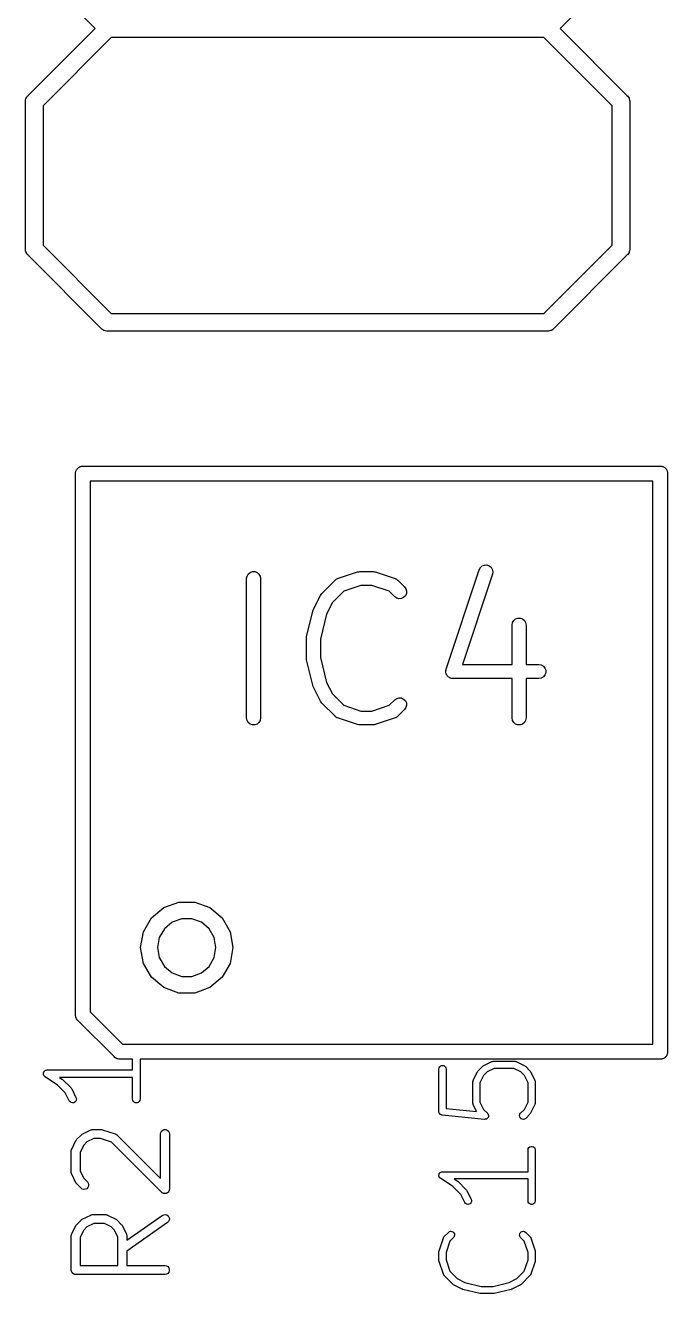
# Model space of a CAD drawing. Extents: x 91 to 202, y -131 to -74.
# Drawn here: x 114.67 to 120.23, y -101.46 to -90.48 of the extents above; entities that cross this region are included whole.
import ezdxf

# ---------------------------------------------------------------- set-up
doc = ezdxf.new("R2010")
doc.units = 0
doc.header["$MEASUREMENT"] = 0
doc.layers.add('BLACK', color=7, linetype='CONTINUOUS')

msp = doc.modelspace()

# ---------------------------------------------------------------- linework, layer by layer
at = {"layer": 'BLACK', "linetype": 'CONTINUOUS'}
for p, q in [((115.272, -90.5128), (114.693, -89.934)), ((119.876, -89.934), (119.297, -90.5128)), ((114.693, -91.0916), (115.272, -90.5128)), ((119.297, -90.5128), (119.876, -91.0916)), ((115.411, -90.589), (114.821, -91.1794)), ((119.158, -90.589), (115.411, -90.589)), ((119.749, -91.1794), (119.158, -90.589)), ((114.668, -91.1411), (114.67, -91.1313)), ((114.669, -91.1511), (114.668, -91.1411)), ((114.668, -92.4145), (114.669, -91.1511)), ((114.67, -91.1313), (114.672, -91.1213)), ((114.672, -91.1213), (114.674, -91.1184)), ((114.674, -91.1184), (114.675, -91.1151)), ((114.675, -91.1151), (114.68, -91.1068)), ((114.68, -91.1068), (114.685, -91.0981)), ((114.685, -91.0981), (114.693, -91.0916)), ((119.876, -91.0916), (119.884, -91.0981)), ((119.884, -91.0981), (119.889, -91.1068)), ((119.889, -91.1068), (119.895, -91.1151)), ((119.895, -91.1151), (119.896, -91.1184)), ((119.896, -91.1184), (119.897, -91.1213)), ((119.897, -91.1213), (119.899, -91.1313)), ((119.899, -91.1313), (119.902, -91.1411)), ((119.902, -91.1411), (119.901, -91.1511)), ((119.901, -91.1511), (119.901, -92.4145)), ((114.821, -91.1794), (114.821, -92.3862)), ((119.748, -92.3862), (119.749, -91.1794)), ((114.668, -92.4245), (114.668, -92.4145)), ((114.67, -92.4343), (114.668, -92.4245)), ((114.672, -92.4443), (114.67, -92.4343)), ((114.674, -92.4472), (114.672, -92.4443)), ((114.675, -92.4505), (114.674, -92.4472)), ((114.68, -92.4588), (114.675, -92.4505)), ((114.685, -92.4675), (114.68, -92.4588)), ((114.693, -92.474), (114.685, -92.4675)), ((115.323, -93.1043), (114.693, -92.474)), ((114.821, -92.3862), (115.411, -92.9766)), ((119.158, -92.9766), (119.748, -92.3862)), ((119.876, -92.474), (119.246, -93.1043)), ((119.884, -92.4675), (119.876, -92.474)), ((119.889, -92.4588), (119.884, -92.4675)), ((119.895, -92.4505), (119.889, -92.4588)), ((119.896, -92.4472), (119.895, -92.4505)), ((119.897, -92.4443), (119.896, -92.4472)), ((119.899, -92.4343), (119.897, -92.4443)), ((119.902, -92.4245), (119.899, -92.4343)), ((119.901, -92.4145), (119.902, -92.4245)), ((115.411, -92.9766), (119.158, -92.9766)), ((115.33, -93.1121), (115.323, -93.1043)), ((115.339, -93.1171), (115.33, -93.1121)), ((115.347, -93.1229), (115.339, -93.1171)), ((115.35, -93.1238), (115.347, -93.1229)), ((115.353, -93.1255), (115.35, -93.1238)), ((115.363, -93.1273), (115.353, -93.1255)), ((115.373, -93.1299), (115.363, -93.1273)), ((115.383, -93.129), (115.373, -93.1299)), ((119.186, -93.129), (115.383, -93.129)), ((119.196, -93.1299), (119.186, -93.129)), ((119.206, -93.1273), (119.196, -93.1299)), ((119.216, -93.1255), (119.206, -93.1273)), ((119.219, -93.1238), (119.216, -93.1255)), ((119.222, -93.1229), (119.219, -93.1238)), ((119.231, -93.1171), (119.222, -93.1229)), ((119.239, -93.1121), (119.231, -93.1171)), ((119.246, -93.1043), (119.239, -93.1121)), ((115.102, -94.3516), (115.104, -94.3463)), ((115.102, -94.3572), (115.102, -94.3516)), ((115.104, -94.3463), (115.105, -94.3407)), ((115.105, -94.3407), (115.108, -94.3359)), ((115.108, -94.3359), (115.11, -94.3306)), ((115.11, -94.3306), (115.113, -94.3262)), ((115.113, -94.3262), (115.116, -94.3214)), ((115.116, -94.3214), (115.121, -94.3177)), ((115.121, -94.3177), (115.124, -94.3134)), ((115.124, -94.3134), (115.129, -94.3106)), ((115.129, -94.3106), (115.133, -94.307)), ((115.133, -94.307), (115.139, -94.305)), ((115.139, -94.305), (115.144, -94.3022)), ((115.144, -94.3022), (115.149, -94.3012)), ((115.149, -94.3012), (115.155, -94.2993)), ((115.155, -94.2993), (115.16, -94.2993)), ((115.16, -94.2993), (115.16, -94.2993)), ((115.16, -94.2993), (120.171, -94.2993)), ((120.171, -94.2993), (120.177, -94.2993)), ((120.171, -94.2993), (120.171, -94.2993)), ((120.177, -94.2993), (120.182, -94.3012)), ((120.182, -94.3012), (120.188, -94.3022)), ((120.188, -94.3022), (120.193, -94.305)), ((120.193, -94.305), (120.198, -94.307)), ((120.198, -94.307), (120.202, -94.3106)), ((120.202, -94.3106), (120.207, -94.3134)), ((120.207, -94.3134), (120.211, -94.3177)), ((120.211, -94.3177), (120.215, -94.3214)), ((120.215, -94.3214), (120.218, -94.3262)), ((120.218, -94.3262), (120.222, -94.3306)), ((120.222, -94.3306), (120.223, -94.3359)), ((120.223, -94.3359), (120.226, -94.3407)), ((120.226, -94.3407), (120.227, -94.3463)), ((120.227, -94.3463), (120.229, -94.3516)), ((120.229, -94.3516), (120.229, -94.3572)), ((115.102, -99.0425), (115.102, -94.3572)), ((115.102, -94.3572), (115.102, -94.3572)), ((115.229, -94.4263), (115.229, -99.019)), ((120.102, -94.4263), (115.229, -94.4263)), ((120.102, -99.2993), (120.102, -94.4263)), ((120.229, -94.3572), (120.229, -94.3572)), ((120.229, -94.3572), (120.229, -99.3684)), ((116.598, -95.2312), (116.614, -95.2177)), ((116.614, -95.2177), (116.634, -95.2105)), ((116.634, -95.2105), (116.655, -95.2105)), ((116.655, -95.2105), (116.674, -95.2177)), ((116.674, -95.2177), (116.69, -95.2312)), ((117.372, -95.2702), (117.544, -95.2127)), ((117.544, -95.2127), (117.554, -95.2113)), ((117.554, -95.2113), (117.564, -95.2096)), ((117.564, -95.2096), (117.678, -95.2096)), ((117.678, -95.2096), (117.688, -95.2113)), ((117.688, -95.2113), (117.698, -95.2127)), ((117.698, -95.2127), (117.87, -95.2702)), ((118.311, -96.0552), (118.598, -95.1934)), ((118.598, -95.1934), (118.608, -95.175)), ((118.608, -95.175), (118.624, -95.1611)), ((118.624, -95.1611), (118.643, -95.1534)), ((118.643, -95.1534), (118.664, -95.1528)), ((118.664, -95.1528), (118.684, -95.1594)), ((118.684, -95.1594), (118.7, -95.1725)), ((118.7, -95.1725), (118.711, -95.1903)), ((118.711, -95.1903), (118.715, -95.2108)), ((118.715, -95.2108), (118.712, -95.2316)), ((116.584, -95.2699), (116.588, -95.2493)), ((116.584, -96.4764), (116.584, -95.2699)), ((116.588, -95.2493), (116.598, -95.2312)), ((116.69, -95.2312), (116.701, -95.2493)), ((116.701, -95.2493), (116.705, -95.2699)), ((116.705, -95.2699), (116.705, -96.4764)), ((117.234, -95.3996), (117.349, -95.2847)), ((117.349, -95.2847), (117.351, -95.2827)), ((117.351, -95.2827), (117.354, -95.2801)), ((117.354, -95.2801), (117.36, -95.2768)), ((117.36, -95.2768), (117.366, -95.2727)), ((117.366, -95.2727), (117.369, -95.2718)), ((117.369, -95.2718), (117.372, -95.2702)), ((117.573, -95.3303), (117.424, -95.3801)), ((117.669, -95.3303), (117.573, -95.3303)), ((117.818, -95.3801), (117.669, -95.3303)), ((117.87, -95.2702), (117.873, -95.2718)), ((117.873, -95.2718), (117.876, -95.2727)), ((117.876, -95.2727), (117.882, -95.2768)), ((117.882, -95.2768), (117.888, -95.2801)), ((117.888, -95.2801), (117.891, -95.2827)), ((117.891, -95.2827), (117.893, -95.2847)), ((117.893, -95.2847), (117.951, -95.3422)), ((118.712, -95.2316), (118.452, -96.014)), ((117.165, -95.5302), (117.222, -95.4153)), ((117.222, -95.4153), (117.228, -95.4076)), ((117.228, -95.4076), (117.234, -95.3996)), ((117.424, -95.3801), (117.326, -95.478)), ((117.866, -95.4275), (117.818, -95.3801)), ((117.883, -95.4395), (117.866, -95.4275)), ((117.903, -95.4449), (117.883, -95.4395)), ((117.924, -95.4431), (117.903, -95.4449)), ((117.943, -95.4343), (117.924, -95.4431)), ((117.958, -95.4195), (117.943, -95.4343)), ((117.951, -95.3422), (117.963, -95.3594)), ((117.967, -95.4005), (117.958, -95.4195)), ((117.963, -95.3594), (117.968, -95.3796)), ((117.968, -95.3796), (117.967, -95.4005)), ((117.103, -95.7724), (117.16, -95.5426)), ((117.16, -95.5426), (117.163, -95.5366)), ((117.163, -95.5366), (117.165, -95.5302)), ((117.326, -95.478), (117.276, -95.5783)), ((117.276, -95.5783), (117.222, -95.7944)), ((118.882, -95.6721), (118.886, -95.6515)), ((118.886, -95.6515), (118.896, -95.6333)), ((118.896, -95.6333), (118.912, -95.6199)), ((118.912, -95.6199), (118.932, -95.6127)), ((118.932, -95.6127), (118.953, -95.6127)), ((118.953, -95.6127), (118.973, -95.6199)), ((118.973, -95.6199), (118.989, -95.6333)), ((118.989, -95.6333), (118.999, -95.6515)), ((118.999, -95.6515), (119.003, -95.6721)), ((117.102, -95.7797), (117.103, -95.7724)), ((118.882, -96.014), (118.882, -95.6721)), ((119.003, -95.6721), (119.003, -96.014)), ((117.101, -95.787), (117.102, -95.7797)), ((117.101, -95.9594), (117.101, -95.787)), ((117.222, -95.7944), (117.222, -95.9519)), ((117.102, -95.9666), (117.101, -95.9594)), ((117.103, -95.974), (117.102, -95.9666)), ((117.16, -96.2038), (117.103, -95.974)), ((117.222, -95.9519), (117.276, -96.1681)), ((118.308, -96.0638), (118.31, -96.0596)), ((118.308, -96.0699), (118.308, -96.0638)), ((118.308, -96.0759), (118.308, -96.0699)), ((118.308, -96.0803), (118.308, -96.0759)), ((118.308, -96.0848), (118.308, -96.0803)), ((118.311, -96.0905), (118.308, -96.0848)), ((118.31, -96.0596), (118.311, -96.0552)), ((118.312, -96.0965), (118.311, -96.0905)), ((118.314, -96.1003), (118.312, -96.0965)), ((118.316, -96.1044), (118.314, -96.1003)), ((118.32, -96.1091), (118.316, -96.1044)), ((118.452, -96.014), (118.882, -96.014)), ((119.003, -96.014), (119.115, -96.014)), ((119.115, -96.014), (119.135, -96.0176)), ((119.135, -96.0176), (119.154, -96.0281)), ((119.154, -96.0281), (119.167, -96.0441)), ((119.167, -96.1044), (119.154, -96.1205)), ((119.167, -96.0441), (119.174, -96.0638)), ((119.174, -96.0848), (119.167, -96.1044)), ((119.174, -96.0638), (119.174, -96.0848)), ((117.163, -96.2098), (117.16, -96.2038)), ((117.165, -96.2162), (117.163, -96.2098)), ((117.222, -96.3311), (117.165, -96.2162)), ((117.276, -96.1681), (117.326, -96.2684)), ((118.323, -96.1143), (118.32, -96.1091)), ((118.326, -96.1171), (118.323, -96.1143)), ((118.329, -96.1205), (118.326, -96.1171)), ((118.334, -96.1235), (118.329, -96.1205)), ((118.339, -96.1273), (118.334, -96.1235)), ((118.343, -96.1287), (118.339, -96.1273)), ((118.347, -96.131), (118.343, -96.1287)), ((118.353, -96.132), (118.347, -96.131)), ((118.359, -96.134), (118.353, -96.132)), ((118.363, -96.1338), (118.359, -96.134)), ((118.368, -96.1346), (118.363, -96.1338)), ((118.882, -96.1346), (118.368, -96.1346)), ((118.882, -96.4764), (118.882, -96.1346)), ((119.115, -96.1346), (119.003, -96.1346)), ((119.003, -96.1346), (119.003, -96.4764)), ((119.135, -96.131), (119.115, -96.1346)), ((119.154, -96.1205), (119.135, -96.131)), ((117.326, -96.2684), (117.424, -96.3663)), ((117.818, -96.3663), (117.866, -96.3189)), ((117.866, -96.3189), (117.883, -96.3069)), ((117.883, -96.3069), (117.903, -96.3014)), ((117.903, -96.3014), (117.924, -96.3033)), ((117.924, -96.3033), (117.943, -96.3121)), ((117.943, -96.3121), (117.958, -96.3269)), ((117.958, -96.3269), (117.967, -96.3459)), ((117.228, -96.3388), (117.222, -96.3311)), ((117.234, -96.3467), (117.228, -96.3388)), ((117.349, -96.4617), (117.234, -96.3467)), ((117.424, -96.3663), (117.573, -96.4161)), ((117.573, -96.4161), (117.669, -96.4161)), ((117.669, -96.4161), (117.818, -96.3663)), ((117.951, -96.4042), (117.893, -96.4617)), ((117.963, -96.387), (117.951, -96.4042)), ((117.968, -96.3668), (117.963, -96.387)), ((117.967, -96.3459), (117.968, -96.3668)), ((116.588, -96.4971), (116.584, -96.4764)), ((116.598, -96.5152), (116.588, -96.4971)), ((116.614, -96.5287), (116.598, -96.5152)), ((116.634, -96.5359), (116.614, -96.5287)), ((116.655, -96.5359), (116.634, -96.5359)), ((116.674, -96.5287), (116.655, -96.5359)), ((116.69, -96.5152), (116.674, -96.5287)), ((116.701, -96.4971), (116.69, -96.5152)), ((116.705, -96.4764), (116.701, -96.4971)), ((117.351, -96.4636), (117.349, -96.4617)), ((117.354, -96.4662), (117.351, -96.4636)), ((117.36, -96.4696), (117.354, -96.4662)), ((117.366, -96.4737), (117.36, -96.4696)), ((117.369, -96.4746), (117.366, -96.4737)), ((117.372, -96.4762), (117.369, -96.4746)), ((117.544, -96.5337), (117.372, -96.4762)), ((117.554, -96.5351), (117.544, -96.5337)), ((117.564, -96.5368), (117.554, -96.5351)), ((117.678, -96.5368), (117.564, -96.5368)), ((117.688, -96.5351), (117.678, -96.5368)), ((117.698, -96.5337), (117.688, -96.5351)), ((117.87, -96.4762), (117.698, -96.5337)), ((117.873, -96.4746), (117.87, -96.4762)), ((117.876, -96.4737), (117.873, -96.4746)), ((117.882, -96.4696), (117.876, -96.4737)), ((117.888, -96.4662), (117.882, -96.4696)), ((117.891, -96.4636), (117.888, -96.4662)), ((117.893, -96.4617), (117.891, -96.4636)), ((118.886, -96.4971), (118.882, -96.4764)), ((118.896, -96.5152), (118.886, -96.4971)), ((118.912, -96.5287), (118.896, -96.5152)), ((118.932, -96.5359), (118.912, -96.5287)), ((118.953, -96.5359), (118.932, -96.5359)), ((118.973, -96.5287), (118.953, -96.5359)), ((118.989, -96.5152), (118.973, -96.5287)), ((118.999, -96.4971), (118.989, -96.5152)), ((119.003, -96.4764), (118.999, -96.4971)), ((115.866, -98.1166), (115.996, -98.0692)), ((115.996, -98.0692), (116.135, -98.0692)), ((116.135, -98.0692), (116.266, -98.1166)), ((115.76, -98.2059), (115.866, -98.1166)), ((116.266, -98.1166), (116.372, -98.2059)), ((115.69, -98.3261), (115.76, -98.2059)), ((115.872, -98.3004), (115.828, -98.3764)), ((115.939, -98.244), (115.872, -98.3004)), ((116.022, -98.2139), (115.939, -98.244)), ((116.11, -98.2139), (116.022, -98.2139)), ((116.192, -98.244), (116.11, -98.2139)), ((116.259, -98.3004), (116.192, -98.244)), ((116.303, -98.3764), (116.259, -98.3004)), ((116.372, -98.2059), (116.441, -98.3261)), ((115.666, -98.4628), (115.69, -98.3261)), ((115.828, -98.3764), (115.813, -98.4628)), ((116.318, -98.4628), (116.303, -98.3764)), ((116.441, -98.3261), (116.465, -98.4628)), ((115.69, -98.5995), (115.666, -98.4628)), ((115.813, -98.4628), (115.828, -98.5492)), ((116.303, -98.5492), (116.318, -98.4628)), ((116.465, -98.4628), (116.441, -98.5995)), ((115.76, -98.7197), (115.69, -98.5995)), ((115.828, -98.5492), (115.872, -98.6252)), ((115.872, -98.6252), (115.939, -98.6816)), ((116.192, -98.6816), (116.259, -98.6252)), ((116.259, -98.6252), (116.303, -98.5492)), ((116.441, -98.5995), (116.372, -98.7197)), ((115.866, -98.8089), (115.76, -98.7197)), ((115.939, -98.6816), (116.022, -98.7117)), ((116.022, -98.7117), (116.11, -98.7117)), ((116.11, -98.7117), (116.192, -98.6816)), ((116.372, -98.7197), (116.266, -98.8089)), ((115.996, -98.8564), (115.866, -98.8089)), ((116.266, -98.8089), (116.135, -98.8564)), ((116.135, -98.8564), (115.996, -98.8564)), ((115.101, -99.0509), (115.102, -99.0425)), ((115.104, -99.0591), (115.101, -99.0509)), ((115.105, -99.0674), (115.104, -99.0591)), ((115.107, -99.0698), (115.105, -99.0674)), ((115.107, -99.0725), (115.107, -99.0698)), ((115.229, -99.019), (115.51, -99.2993)), ((115.112, -99.0795), (115.107, -99.0725)), ((115.116, -99.0867), (115.112, -99.0795)), ((115.123, -99.0922), (115.116, -99.0867)), ((115.436, -99.4058), (115.123, -99.0922)), ((115.51, -99.2993), (120.102, -99.2993)), ((120.218, -99.3994), (120.215, -99.4042)), ((120.222, -99.395), (120.218, -99.3994)), ((120.223, -99.3897), (120.222, -99.395)), ((120.226, -99.3849), (120.223, -99.3897)), ((120.227, -99.3793), (120.226, -99.3849)), ((120.229, -99.374), (120.227, -99.3793)), ((120.229, -99.3684), (120.229, -99.3684)), ((120.229, -99.3684), (120.229, -99.374)), ((115.442, -99.4122), (115.436, -99.4058)), ((115.449, -99.4164), (115.442, -99.4122)), ((115.456, -99.4212), (115.449, -99.4164)), ((115.459, -99.422), (115.456, -99.4212)), ((115.461, -99.4234), (115.459, -99.422)), ((115.469, -99.4249), (115.461, -99.4234)), ((115.478, -99.427), (115.469, -99.4249)), ((115.486, -99.4263), (115.478, -99.427)), ((115.596, -99.4263), (115.486, -99.4263)), ((115.596, -99.5203), (115.596, -99.4263)), ((120.171, -99.4263), (115.661, -99.4263)), ((115.661, -99.4263), (115.661, -99.7735)), ((118.248, -99.5134), (118.25, -99.5028)), ((118.25, -99.5028), (118.256, -99.4935)), ((118.256, -99.4935), (118.264, -99.4866)), ((118.264, -99.4866), (118.274, -99.4829)), ((118.274, -99.4829), (118.285, -99.4829)), ((118.285, -99.4829), (118.295, -99.4866)), ((118.295, -99.4866), (118.303, -99.4935)), ((118.303, -99.4935), (118.308, -99.5028)), ((118.308, -99.5028), (118.31, -99.5134)), ((118.588, -99.5283), (118.625, -99.4915)), ((118.625, -99.4915), (118.629, -99.4887)), ((118.629, -99.4887), (118.633, -99.4857)), ((118.633, -99.4857), (118.707, -99.449)), ((118.728, -99.5075), (118.665, -99.5387)), ((118.707, -99.449), (118.708, -99.4485)), ((118.708, -99.4485), (118.71, -99.4476)), ((118.71, -99.4476), (118.713, -99.4469)), ((118.713, -99.4469), (118.717, -99.4459)), ((118.717, -99.4459), (118.719, -99.446)), ((118.719, -99.446), (118.72, -99.4457)), ((118.72, -99.4457), (118.904, -99.4457)), ((118.897, -99.5075), (118.728, -99.5075)), ((118.959, -99.5387), (118.897, -99.5075)), ((118.904, -99.4457), (118.906, -99.446)), ((118.906, -99.446), (118.908, -99.4459)), ((118.908, -99.4459), (118.911, -99.4469)), ((118.911, -99.4469), (118.915, -99.4476)), ((118.915, -99.4476), (118.916, -99.4485)), ((118.916, -99.4485), (118.918, -99.449)), ((118.918, -99.449), (118.992, -99.4857)), ((118.992, -99.4857), (118.996, -99.4887)), ((118.996, -99.4887), (119, -99.4915)), ((119, -99.4915), (119.036, -99.5283)), ((120.177, -99.4263), (120.171, -99.4263)), ((120.171, -99.4263), (120.171, -99.4263)), ((120.182, -99.4244), (120.177, -99.4263)), ((120.188, -99.4234), (120.182, -99.4244)), ((120.193, -99.4206), (120.188, -99.4234)), ((120.198, -99.4186), (120.193, -99.4206)), ((120.202, -99.415), (120.198, -99.4186)), ((120.207, -99.4122), (120.202, -99.415)), ((120.211, -99.4079), (120.207, -99.4122)), ((120.215, -99.4042), (120.211, -99.4079)), ((114.824, -99.5507), (114.825, -99.549)), ((114.825, -99.5546), (114.824, -99.5507)), ((114.825, -99.5472), (114.826, -99.5435)), ((114.825, -99.549), (114.825, -99.5472)), ((114.825, -99.5585), (114.825, -99.5546)), ((114.825, -99.5602), (114.825, -99.5585)), ((114.826, -99.562), (114.825, -99.5602)), ((114.826, -99.5435), (114.827, -99.5398)), ((114.827, -99.5655), (114.826, -99.562)), ((114.827, -99.5398), (114.828, -99.5383)), ((114.829, -99.5691), (114.827, -99.5655)), ((114.828, -99.5383), (114.829, -99.5366)), ((114.829, -99.5366), (114.831, -99.5336)), ((114.83, -99.5705), (114.829, -99.5691)), ((114.831, -99.5721), (114.83, -99.5705)), ((114.831, -99.5336), (114.833, -99.5304)), ((114.833, -99.5748), (114.831, -99.5721)), ((114.833, -99.5304), (114.835, -99.5293)), ((114.836, -99.5777), (114.833, -99.5748)), ((114.835, -99.5293), (114.836, -99.5279)), ((114.836, -99.5279), (114.839, -99.526)), ((114.837, -99.5786), (114.836, -99.5777)), ((114.839, -99.5799), (114.837, -99.5786)), ((114.839, -99.526), (114.842, -99.5237)), ((114.946, -99.6516), (114.839, -99.5799)), ((114.842, -99.5237), (114.844, -99.5232)), ((114.844, -99.5232), (114.846, -99.5223)), ((114.846, -99.5223), (114.849, -99.5216)), ((114.849, -99.5216), (114.853, -99.5205)), ((114.853, -99.5205), (114.855, -99.5206)), ((114.855, -99.5206), (114.857, -99.5203)), ((114.857, -99.5203), (115.596, -99.5203)), ((115.596, -99.5854), (114.964, -99.5854)), ((114.964, -99.5854), (114.985, -99.5993)), ((114.985, -99.5993), (114.987, -99.6015)), ((114.987, -99.6015), (114.99, -99.6034)), ((114.99, -99.6034), (115.064, -99.6769)), ((115.596, -99.7735), (115.596, -99.5854)), ((118.248, -99.8811), (118.248, -99.5134)), ((118.31, -99.5134), (118.31, -99.8531)), ((118.543, -99.6201), (118.544, -99.6167)), ((118.544, -99.6131), (118.545, -99.6116)), ((118.544, -99.6167), (118.544, -99.6131)), ((118.545, -99.6116), (118.546, -99.6098)), ((118.546, -99.6098), (118.582, -99.5363)), ((118.582, -99.5363), (118.585, -99.5323)), ((118.585, -99.5323), (118.588, -99.5283)), ((118.635, -99.5684), (118.604, -99.631)), ((118.665, -99.5387), (118.635, -99.5684)), ((118.989, -99.5684), (118.959, -99.5387)), ((119.02, -99.631), (118.989, -99.5684)), ((119.036, -99.5283), (119.039, -99.5323)), ((119.039, -99.5323), (119.042, -99.5363)), ((119.042, -99.5363), (119.079, -99.6098)), ((119.079, -99.6098), (119.079, -99.6116)), ((119.079, -99.6116), (119.08, -99.6131)), ((119.08, -99.6131), (119.081, -99.6167)), ((119.081, -99.6167), (119.082, -99.6201)), ((115.014, -99.7192), (114.946, -99.6516)), ((115.048, -99.788), (115.014, -99.7192)), ((115.064, -99.6769), (115.067, -99.6812)), ((115.067, -99.6812), (115.07, -99.6854)), ((115.07, -99.6854), (115.106, -99.7589)), ((118.542, -99.6237), (118.543, -99.6219)), ((118.542, -99.8075), (118.542, -99.6237)), ((118.543, -99.6219), (118.543, -99.6201)), ((118.604, -99.631), (118.604, -99.8002)), ((119.02, -99.8002), (119.02, -99.631)), ((119.082, -99.6201), (119.082, -99.6219)), ((119.082, -99.6219), (119.082, -99.6237)), ((119.082, -99.6237), (119.082, -99.8075)), ((115.055, -99.7971), (115.048, -99.788)), ((115.064, -99.8033), (115.055, -99.7971)), ((115.075, -99.8059), (115.064, -99.8033)), ((115.087, -99.8046), (115.075, -99.8059)), ((115.097, -99.7996), (115.087, -99.8046)), ((115.105, -99.7914), (115.097, -99.7996)), ((115.109, -99.781), (115.105, -99.7914)), ((115.106, -99.7589), (115.11, -99.7697)), ((115.11, -99.7697), (115.109, -99.781)), ((115.598, -99.7846), (115.596, -99.7735)), ((115.604, -99.7944), (115.598, -99.7846)), ((115.613, -99.8016), (115.604, -99.7944)), ((115.623, -99.8055), (115.613, -99.8016)), ((115.635, -99.8055), (115.623, -99.8055)), ((115.645, -99.8016), (115.635, -99.8055)), ((115.654, -99.7944), (115.645, -99.8016)), ((115.659, -99.7846), (115.654, -99.7944)), ((115.661, -99.7735), (115.659, -99.7846)), ((118.543, -99.8093), (118.542, -99.8075)), ((118.543, -99.811), (118.543, -99.8093)), ((118.544, -99.8145), (118.543, -99.811)), ((118.544, -99.8181), (118.544, -99.8145)), ((118.545, -99.8196), (118.544, -99.8181)), ((118.546, -99.8213), (118.545, -99.8196)), ((118.575, -99.8796), (118.546, -99.8213)), ((118.604, -99.8002), (118.635, -99.8628)), ((118.989, -99.8628), (119.02, -99.8002)), ((119.079, -99.8213), (119.042, -99.8949)), ((119.08, -99.8181), (119.079, -99.8196)), ((119.079, -99.8196), (119.079, -99.8213)), ((119.081, -99.8145), (119.08, -99.8181)), ((119.082, -99.811), (119.081, -99.8145)), ((119.082, -99.8075), (119.082, -99.8093)), ((119.082, -99.8093), (119.082, -99.811)), ((118.248, -99.8822), (118.248, -99.8811)), ((118.248, -99.8834), (118.248, -99.8822)), ((118.249, -99.8875), (118.248, -99.8834)), ((118.25, -99.8916), (118.249, -99.8875)), ((118.251, -99.8926), (118.25, -99.8916)), ((118.251, -99.8938), (118.251, -99.8926)), ((118.253, -99.8972), (118.251, -99.8938)), ((118.256, -99.9009), (118.253, -99.8972)), ((118.256, -99.9017), (118.256, -99.9009)), ((118.257, -99.9026), (118.256, -99.9017)), ((118.26, -99.9051), (118.257, -99.9026)), ((118.264, -99.9078), (118.26, -99.9051)), ((118.265, -99.9082), (118.264, -99.9078)), ((118.266, -99.9089), (118.265, -99.9082)), ((118.27, -99.91), (118.266, -99.9089)), ((118.274, -99.9115), (118.27, -99.91)), ((118.275, -99.9115), (118.274, -99.9115)), ((118.276, -99.9118), (118.275, -99.9115)), ((118.644, -99.9486), (118.276, -99.9118)), ((118.31, -99.8531), (118.575, -99.8796)), ((118.635, -99.8628), (118.669, -99.896)), ((118.649, -99.9481), (118.644, -99.9486)), ((118.644, -99.9486), (118.644, -99.9485)), ((118.644, -99.9485), (118.644, -99.9486)), ((118.654, -99.9477), (118.649, -99.9481)), ((118.655, -99.9477), (118.654, -99.9477)), ((118.66, -99.9455), (118.655, -99.9477)), ((118.655, -99.9477), (118.655, -99.9477)), ((118.664, -99.9433), (118.66, -99.9455)), ((118.665, -99.9431), (118.664, -99.9432)), ((118.664, -99.9432), (118.664, -99.9433)), ((118.668, -99.9395), (118.665, -99.9431)), ((118.672, -99.9358), (118.668, -99.9395)), ((118.669, -99.896), (118.669, -99.8961)), ((118.669, -99.8961), (118.669, -99.8963)), ((118.669, -99.8963), (118.672, -99.9005)), ((118.672, -99.9005), (118.675, -99.9048)), ((118.674, -99.9309), (118.672, -99.9355)), ((118.672, -99.9355), (118.672, -99.9357)), ((118.672, -99.9357), (118.672, -99.9358)), ((118.677, -99.9262), (118.674, -99.9309)), ((118.675, -99.9048), (118.675, -99.905)), ((118.675, -99.905), (118.675, -99.9051)), ((118.675, -99.9051), (118.676, -99.9102)), ((118.676, -99.9102), (118.678, -99.9151)), ((118.678, -99.9155), (118.677, -99.9208)), ((118.677, -99.9208), (118.677, -99.9258)), ((118.677, -99.9258), (118.677, -99.926)), ((118.677, -99.926), (118.677, -99.9262)), ((118.678, -99.9151), (118.678, -99.9153)), ((118.678, -99.9153), (118.678, -99.9155)), ((118.947, -99.9151), (118.95, -99.9048)), ((118.948, -99.9258), (118.947, -99.9151)), ((118.952, -99.9355), (118.948, -99.9258)), ((118.95, -99.9048), (118.956, -99.896)), ((118.96, -99.9431), (118.952, -99.9355)), ((118.956, -99.896), (118.989, -99.8628)), ((118.97, -99.9477), (118.96, -99.9431)), ((118.98, -99.9486), (118.97, -99.9477)), ((118.991, -99.9458), (118.98, -99.9486)), ((119, -99.9397), (118.991, -99.9458)), ((119.036, -99.9029), (119, -99.9397)), ((119.039, -99.8988), (119.036, -99.9029)), ((119.042, -99.8949), (119.039, -99.8988)), ((115.16, -100.077), (115.234, -100.04)), ((115.234, -100.04), (115.236, -100.04)), ((115.236, -100.04), (115.238, -100.039)), ((115.238, -100.039), (115.242, -100.038)), ((115.242, -100.038), (115.247, -100.037)), ((115.247, -100.037), (115.249, -100.037)), ((115.249, -100.037), (115.251, -100.036)), ((115.251, -100.036), (115.325, -100.036)), ((115.325, -100.036), (115.331, -100.037)), ((115.331, -100.037), (115.337, -100.038)), ((115.337, -100.038), (115.447, -100.075)), ((115.84, -100.062), (115.847, -100.05)), ((115.847, -100.05), (115.857, -100.042)), ((115.857, -100.042), (115.87, -100.037)), ((115.87, -100.037), (115.883, -100.037)), ((115.883, -100.037), (115.896, -100.042)), ((115.896, -100.042), (115.906, -100.05)), ((115.906, -100.05), (115.913, -100.062)), ((115.07, -100.205), (115.106, -100.131)), ((115.106, -100.131), (115.11, -100.126)), ((115.11, -100.126), (115.114, -100.121)), ((115.114, -100.121), (115.15, -100.084)), ((115.15, -100.084), (115.155, -100.081)), ((115.155, -100.081), (115.16, -100.077)), ((115.201, -100.143), (115.173, -100.171)), ((115.26, -100.114), (115.201, -100.143)), ((115.319, -100.114), (115.26, -100.114)), ((115.414, -100.145), (115.319, -100.114)), ((115.849, -100.58), (115.414, -100.145)), ((115.447, -100.075), (115.449, -100.076)), ((115.449, -100.076), (115.451, -100.077)), ((115.451, -100.077), (115.455, -100.079)), ((115.455, -100.079), (115.459, -100.081)), ((115.459, -100.081), (115.461, -100.083)), ((115.461, -100.083), (115.462, -100.084)), ((115.462, -100.084), (115.838, -100.46)), ((115.838, -100.075), (115.84, -100.062)), ((115.838, -100.46), (115.838, -100.075)), ((115.913, -100.062), (115.915, -100.075)), ((115.915, -100.075), (115.915, -100.553)), ((115.066, -100.218), (115.067, -100.213)), ((115.066, -100.22), (115.066, -100.218)), ((115.066, -100.222), (115.066, -100.22)), ((115.066, -100.406), (115.066, -100.222)), ((115.067, -100.213), (115.068, -100.209)), ((115.068, -100.209), (115.069, -100.207)), ((115.069, -100.207), (115.07, -100.205)), ((115.173, -100.171), (115.143, -100.231)), ((115.143, -100.231), (115.143, -100.397)), ((119.02, -100.212), (119.022, -100.201)), ((119.02, -100.402), (119.02, -100.212)), ((119.022, -100.201), (119.028, -100.192)), ((119.028, -100.192), (119.036, -100.185)), ((119.036, -100.185), (119.046, -100.182)), ((119.046, -100.182), (119.057, -100.182)), ((119.057, -100.182), (119.067, -100.185)), ((119.067, -100.185), (119.075, -100.192)), ((119.075, -100.192), (119.08, -100.201)), ((119.08, -100.201), (119.082, -100.212)), ((119.082, -100.212), (119.082, -100.653)), ((115.066, -100.408), (115.066, -100.406)), ((115.066, -100.41), (115.066, -100.408)), ((115.067, -100.415), (115.066, -100.41)), ((115.068, -100.419), (115.067, -100.415)), ((115.069, -100.421), (115.068, -100.419)), ((115.07, -100.423), (115.069, -100.421)), ((115.106, -100.497), (115.07, -100.423)), ((115.11, -100.502), (115.106, -100.497)), ((115.143, -100.397), (115.173, -100.457)), ((115.173, -100.457), (115.205, -100.489)), ((115.205, -100.489), (115.213, -100.5)), ((118.248, -100.431), (118.249, -100.429)), ((118.249, -100.434), (118.248, -100.431)), ((118.249, -100.427), (118.25, -100.424)), ((118.249, -100.429), (118.249, -100.427)), ((118.249, -100.438), (118.249, -100.434)), ((118.249, -100.44), (118.249, -100.438)), ((118.25, -100.441), (118.249, -100.44)), ((118.25, -100.424), (118.251, -100.42)), ((118.251, -100.445), (118.25, -100.441)), ((118.251, -100.42), (118.252, -100.419)), ((118.252, -100.448), (118.251, -100.445)), ((118.252, -100.417), (118.255, -100.414)), ((118.252, -100.419), (118.252, -100.417)), ((118.254, -100.449), (118.252, -100.448)), ((118.254, -100.451), (118.254, -100.449)), ((118.257, -100.453), (118.254, -100.451)), ((118.255, -100.414), (118.257, -100.411)), ((118.257, -100.411), (118.258, -100.41)), ((118.259, -100.456), (118.257, -100.453)), ((118.258, -100.41), (118.259, -100.409)), ((118.259, -100.409), (118.263, -100.407)), ((118.261, -100.457), (118.259, -100.456)), ((118.262, -100.458), (118.261, -100.457)), ((118.37, -100.53), (118.262, -100.458)), ((118.263, -100.407), (118.265, -100.405)), ((118.265, -100.405), (118.267, -100.404)), ((118.267, -100.404), (118.269, -100.404)), ((118.269, -100.404), (118.272, -100.403)), ((118.272, -100.403), (118.276, -100.402)), ((118.276, -100.402), (118.277, -100.402)), ((118.277, -100.402), (118.279, -100.402)), ((118.279, -100.402), (119.02, -100.402)), ((119.02, -100.463), (118.381, -100.463)), ((118.381, -100.463), (118.407, -100.48)), ((118.407, -100.48), (118.409, -100.483)), ((118.409, -100.483), (118.411, -100.484)), ((118.411, -100.484), (118.485, -100.558)), ((119.02, -100.653), (119.02, -100.463)), ((115.114, -100.507), (115.11, -100.502)), ((115.15, -100.543), (115.114, -100.507)), ((115.161, -100.551), (115.15, -100.543)), ((115.174, -100.555), (115.161, -100.551)), ((115.188, -100.553), (115.174, -100.555)), ((115.2, -100.548), (115.188, -100.553)), ((115.209, -100.538), (115.2, -100.548)), ((115.215, -100.526), (115.209, -100.538)), ((115.213, -100.5), (115.216, -100.513)), ((115.216, -100.513), (115.215, -100.526)), ((115.853, -100.583), (115.849, -100.58)), ((115.857, -100.586), (115.853, -100.583)), ((115.859, -100.587), (115.857, -100.586)), ((115.86, -100.588), (115.859, -100.587)), ((115.865, -100.589), (115.86, -100.588)), ((115.87, -100.591), (115.865, -100.589)), ((115.871, -100.591), (115.87, -100.591)), ((115.873, -100.591), (115.871, -100.591)), ((115.878, -100.591), (115.873, -100.591)), ((115.883, -100.591), (115.878, -100.591)), ((115.885, -100.59), (115.883, -100.591)), ((115.886, -100.59), (115.885, -100.59)), ((115.891, -100.588), (115.886, -100.59)), ((115.896, -100.586), (115.891, -100.588)), ((115.897, -100.585), (115.896, -100.586)), ((115.898, -100.585), (115.897, -100.585)), ((115.902, -100.581), (115.898, -100.585)), ((115.906, -100.578), (115.902, -100.581)), ((115.907, -100.576), (115.906, -100.578)), ((115.908, -100.575), (115.907, -100.576)), ((115.91, -100.571), (115.908, -100.575)), ((115.913, -100.566), (115.91, -100.571)), ((115.914, -100.563), (115.913, -100.564)), ((115.913, -100.564), (115.913, -100.566)), ((115.915, -100.553), (115.914, -100.558)), ((115.914, -100.558), (115.914, -100.563)), ((118.438, -100.598), (118.37, -100.53)), ((118.472, -100.667), (118.438, -100.598)), ((118.485, -100.558), (118.488, -100.562)), ((118.488, -100.562), (118.491, -100.566)), ((118.491, -100.566), (118.527, -100.639)), ((118.479, -100.676), (118.472, -100.667)), ((118.488, -100.682), (118.479, -100.676)), ((118.498, -100.684), (118.488, -100.682)), ((118.509, -100.683), (118.498, -100.684)), ((118.518, -100.678), (118.509, -100.683)), ((118.526, -100.67), (118.518, -100.678)), ((118.53, -100.66), (118.526, -100.67)), ((118.527, -100.639), (118.53, -100.65)), ((118.53, -100.65), (118.53, -100.66)), ((119.022, -100.664), (119.02, -100.653)), ((119.028, -100.673), (119.022, -100.664)), ((119.036, -100.68), (119.028, -100.673)), ((119.046, -100.684), (119.036, -100.68)), ((119.057, -100.684), (119.046, -100.684)), ((119.067, -100.68), (119.057, -100.684)), ((119.075, -100.673), (119.067, -100.68)), ((119.08, -100.664), (119.075, -100.673)), ((119.082, -100.653), (119.08, -100.664)), ((115.114, -100.857), (115.15, -100.82)), ((115.15, -100.82), (115.155, -100.816)), ((115.155, -100.816), (115.16, -100.813)), ((115.16, -100.813), (115.234, -100.776)), ((115.234, -100.776), (115.236, -100.775)), ((115.236, -100.775), (115.238, -100.774)), ((115.238, -100.774), (115.242, -100.773)), ((115.242, -100.773), (115.247, -100.772)), ((115.247, -100.772), (115.249, -100.772)), ((115.249, -100.772), (115.251, -100.772)), ((115.251, -100.772), (115.362, -100.772)), ((115.362, -100.772), (115.364, -100.772)), ((115.364, -100.772), (115.366, -100.772)), ((115.366, -100.772), (115.37, -100.773)), ((115.37, -100.773), (115.375, -100.774)), ((115.375, -100.774), (115.377, -100.775)), ((115.377, -100.775), (115.379, -100.776)), ((115.379, -100.776), (115.452, -100.813)), ((115.452, -100.813), (115.457, -100.816)), ((115.457, -100.816), (115.462, -100.82)), ((115.462, -100.82), (115.499, -100.857)), ((115.547, -100.994), (115.854, -100.779)), ((115.854, -100.779), (115.866, -100.773)), ((115.866, -100.773), (115.88, -100.772)), ((115.88, -100.772), (115.893, -100.775)), ((115.893, -100.775), (115.904, -100.783)), ((115.904, -100.783), (115.911, -100.794)), ((115.914, -100.82), (115.908, -100.832)), ((115.911, -100.794), (115.915, -100.807)), ((115.915, -100.807), (115.914, -100.82)), ((115.07, -100.94), (115.106, -100.867)), ((115.106, -100.867), (115.11, -100.862)), ((115.11, -100.862), (115.114, -100.857)), ((115.173, -100.907), (115.143, -100.967)), ((115.201, -100.879), (115.173, -100.907)), ((115.26, -100.849), (115.201, -100.879)), ((115.352, -100.849), (115.26, -100.849)), ((115.412, -100.879), (115.352, -100.849)), ((115.44, -100.907), (115.412, -100.879)), ((115.47, -100.967), (115.44, -100.907)), ((115.499, -100.857), (115.503, -100.862)), ((115.503, -100.862), (115.506, -100.867)), ((115.506, -100.867), (115.543, -100.94)), ((115.898, -100.842), (115.547, -101.088)), ((115.908, -100.832), (115.898, -100.842)), ((118.294, -100.962), (118.331, -100.926)), ((118.331, -100.926), (118.34, -100.919)), ((118.34, -100.919), (118.35, -100.917)), ((118.35, -100.917), (118.361, -100.918)), ((118.361, -100.918), (118.37, -100.922)), ((118.37, -100.922), (118.378, -100.93)), ((118.378, -100.93), (118.383, -100.939)), ((118.948, -100.939), (118.952, -100.93)), ((118.952, -100.93), (118.96, -100.922)), ((118.96, -100.922), (118.97, -100.918)), ((118.97, -100.918), (118.98, -100.917)), ((118.98, -100.917), (118.991, -100.919)), ((118.991, -100.919), (119, -100.926)), ((119, -100.926), (119.036, -100.962)), ((115.066, -100.953), (115.067, -100.949)), ((115.066, -100.955), (115.066, -100.953)), ((115.066, -100.957), (115.066, -100.955)), ((115.066, -101.252), (115.066, -100.957)), ((115.067, -100.949), (115.068, -100.944)), ((115.068, -100.944), (115.069, -100.942)), ((115.069, -100.942), (115.07, -100.94)), ((115.143, -100.967), (115.143, -101.213)), ((115.47, -101.213), (115.47, -100.967)), ((115.543, -100.94), (115.544, -100.942)), ((115.544, -100.942), (115.545, -100.944)), ((115.545, -100.944), (115.546, -100.949)), ((115.546, -100.949), (115.547, -100.953)), ((115.547, -100.953), (115.547, -100.955)), ((115.547, -100.955), (115.547, -100.957)), ((115.547, -100.957), (115.547, -100.994)), ((118.25, -101.085), (118.287, -100.974)), ((118.287, -100.973), (118.288, -100.971)), ((118.287, -100.974), (118.287, -100.973)), ((118.288, -100.971), (118.29, -100.968)), ((118.29, -100.968), (118.292, -100.965)), ((118.292, -100.965), (118.293, -100.964)), ((118.293, -100.964), (118.294, -100.962)), ((118.343, -101.001), (118.31, -101.099)), ((118.375, -100.969), (118.343, -101.001)), ((118.381, -100.96), (118.375, -100.969)), ((118.383, -100.95), (118.381, -100.96)), ((118.383, -100.939), (118.383, -100.95)), ((118.947, -100.95), (118.948, -100.939)), ((118.95, -100.96), (118.947, -100.95)), ((118.956, -100.969), (118.95, -100.96)), ((118.988, -101.001), (118.956, -100.969)), ((119.02, -101.099), (118.988, -101.001)), ((119.036, -100.962), (119.037, -100.964)), ((119.037, -100.964), (119.039, -100.965)), ((119.039, -100.965), (119.04, -100.968)), ((119.04, -100.968), (119.043, -100.971)), ((119.043, -100.971), (119.043, -100.973)), ((119.043, -100.973), (119.044, -100.974)), ((119.044, -100.974), (119.081, -101.085)), ((115.547, -101.088), (115.547, -101.213)), ((118.248, -101.094), (118.249, -101.09)), ((118.248, -101.168), (118.248, -101.094)), ((118.249, -101.09), (118.25, -101.085)), ((118.31, -101.099), (118.31, -101.163)), ((119.02, -101.163), (119.02, -101.099)), ((119.081, -101.085), (119.081, -101.09)), ((119.081, -101.09), (119.082, -101.094)), ((119.082, -101.094), (119.082, -101.168)), ((115.066, -101.255), (115.066, -101.252)), ((115.066, -101.258), (115.066, -101.255)), ((115.067, -101.261), (115.066, -101.258)), ((115.068, -101.265), (115.067, -101.261)), ((115.07, -101.268), (115.068, -101.265)), ((115.143, -101.213), (115.47, -101.213)), ((115.547, -101.213), (115.876, -101.213)), ((115.876, -101.213), (115.89, -101.215)), ((115.89, -101.215), (115.901, -101.222)), ((115.901, -101.222), (115.91, -101.232)), ((115.91, -101.232), (115.914, -101.245)), ((115.914, -101.258), (115.91, -101.271)), ((115.914, -101.245), (115.914, -101.258)), ((118.249, -101.173), (118.248, -101.168)), ((118.25, -101.178), (118.249, -101.173)), ((118.287, -101.288), (118.25, -101.178)), ((118.31, -101.163), (118.343, -101.262)), ((118.343, -101.262), (118.408, -101.326)), ((118.923, -101.326), (118.988, -101.262)), ((118.988, -101.262), (119.02, -101.163)), ((119.081, -101.178), (119.044, -101.288)), ((119.082, -101.168), (119.081, -101.173)), ((119.081, -101.173), (119.081, -101.178)), ((115.071, -101.271), (115.07, -101.268)), ((115.073, -101.273), (115.071, -101.271)), ((115.075, -101.276), (115.073, -101.273)), ((115.077, -101.279), (115.075, -101.276)), ((115.079, -101.281), (115.077, -101.279)), ((115.082, -101.283), (115.079, -101.281)), ((115.085, -101.285), (115.082, -101.283)), ((115.088, -101.286), (115.085, -101.285)), ((115.091, -101.288), (115.088, -101.286)), ((115.094, -101.288), (115.091, -101.288)), ((115.097, -101.29), (115.094, -101.288)), ((115.101, -101.29), (115.097, -101.29)), ((115.104, -101.29), (115.101, -101.29)), ((115.876, -101.29), (115.104, -101.29)), ((115.89, -101.288), (115.876, -101.29)), ((115.901, -101.281), (115.89, -101.288)), ((115.91, -101.271), (115.901, -101.281)), ((118.287, -101.29), (118.287, -101.288)), ((118.288, -101.291), (118.287, -101.29)), ((118.29, -101.294), (118.288, -101.291)), ((118.292, -101.297), (118.29, -101.294)), ((118.293, -101.299), (118.292, -101.297)), ((118.294, -101.3), (118.293, -101.299)), ((118.368, -101.374), (118.294, -101.3)), ((118.372, -101.377), (118.368, -101.374)), ((118.408, -101.326), (118.474, -101.359)), ((118.474, -101.359), (118.614, -101.394)), ((118.717, -101.394), (118.857, -101.359)), ((118.857, -101.359), (118.923, -101.326)), ((118.963, -101.374), (118.959, -101.377)), ((119.036, -101.3), (118.963, -101.374)), ((119.037, -101.299), (119.036, -101.3)), ((119.039, -101.297), (119.037, -101.299)), ((119.04, -101.294), (119.039, -101.297)), ((119.043, -101.291), (119.04, -101.294)), ((119.044, -101.288), (119.043, -101.29)), ((119.043, -101.29), (119.043, -101.291)), ((118.376, -101.379), (118.372, -101.377)), ((118.449, -101.416), (118.376, -101.379)), ((118.452, -101.417), (118.449, -101.416)), ((118.456, -101.419), (118.452, -101.417)), ((118.603, -101.455), (118.456, -101.419)), ((118.606, -101.456), (118.603, -101.455)), ((118.61, -101.456), (118.606, -101.456)), ((118.72, -101.456), (118.61, -101.456)), ((118.614, -101.394), (118.717, -101.394)), ((118.724, -101.456), (118.72, -101.456)), ((118.728, -101.455), (118.724, -101.456)), ((118.875, -101.419), (118.728, -101.455)), ((118.878, -101.417), (118.875, -101.419)), ((118.881, -101.416), (118.878, -101.417)), ((118.955, -101.379), (118.881, -101.416)), ((118.959, -101.377), (118.955, -101.379))]:
    msp.add_line(p, q, dxfattribs=at)

doc.saveas('drawing.dxf')
